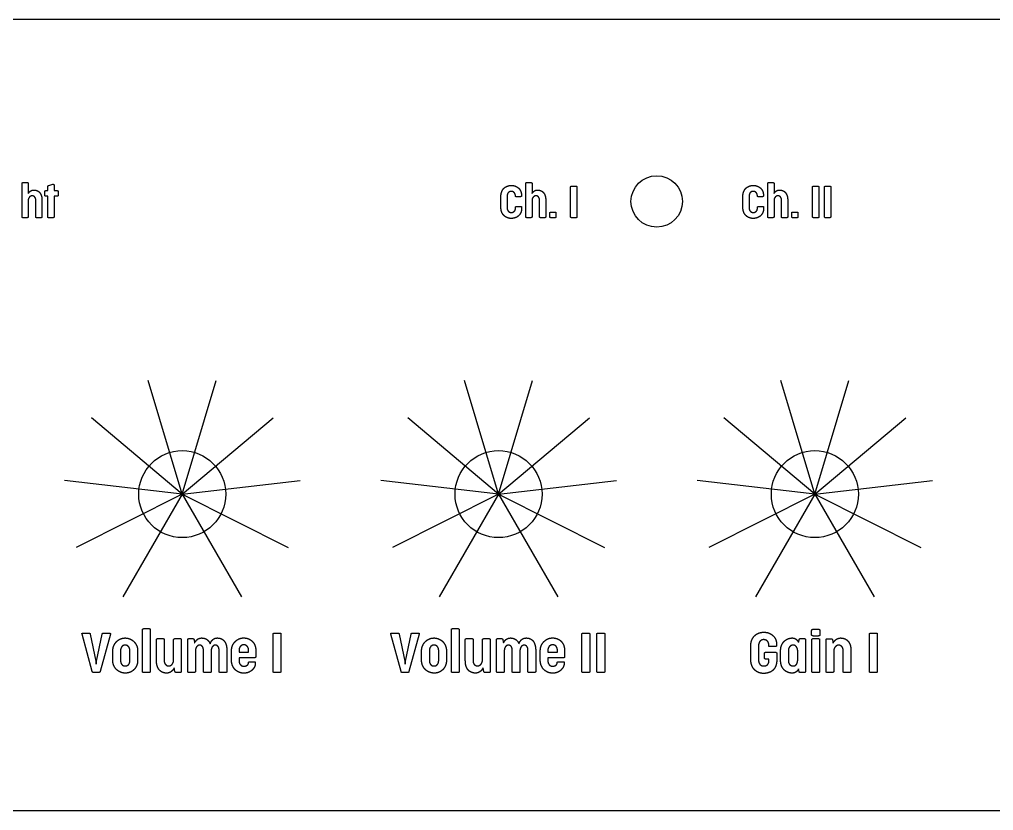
# Model space of a CAD drawing. Header units: millimetres. Extents: x 0 to 500, y 0 to 100.
# Drawn here: x 249.4 to 372.6, y 0 to 100 of the extents above; entities that cross this region are included whole.
import ezdxf

# ---------------------------------------------------------------- set-up
doc = ezdxf.new("R2010")
doc.units = ezdxf.units.MM
for name, color, linetype in [('Clone003', 7, 'CONTINUOUS'), ('Clone004', 7, 'CONTINUOUS'), ('Clone005', 7, 'CONTINUOUS'), ('ShapeString008', 7, 'CONTINUOUS'), ('ShapeString009', 7, 'CONTINUOUS'), ('ShapeString010', 7, 'CONTINUOUS'), ('ShapeString015', 7, 'CONTINUOUS'), ('ShapeString016', 7, 'CONTINUOUS'), ('ShapeString017', 7, 'CONTINUOUS'), ('Sketch', 7, 'CONTINUOUS')]:
    doc.layers.add(name, color=color, linetype=linetype)

msp = doc.modelspace()

# ---------------------------------------------------------------- linework, layer by layer
at = {"layer": 'Clone003'}
for q in [(265.7, 54.37), (274.3, 54.37), (258.51, 49.64), (281.49, 49.64), (255.1, 41.74), (284.9, 41.74), (256.6, 33.27), (262.5, 27.01), (277.5, 27.01), (283.4, 33.27)]:
    msp.add_line((270, 40), q, dxfattribs=at)
at = {"layer": 'Clone004'}
for q in [(305.7, 54.37), (314.3, 54.37), (298.51, 49.64), (321.49, 49.64), (295.1, 41.74), (324.9, 41.74), (296.6, 33.27), (302.5, 27.01), (317.5, 27.01), (323.4, 33.27)]:
    msp.add_line((310, 40), q, dxfattribs=at)
at = {"layer": 'Clone005'}
for q in [(345.7, 54.37), (354.3, 54.37), (338.51, 49.64), (361.49, 49.64), (335.1, 41.74), (364.9, 41.74), (336.6, 33.27), (342.5, 27.01), (357.5, 27.01), (363.4, 33.27)]:
    msp.add_line((350, 40), q, dxfattribs=at)
at = {"layer": 'ShapeString008'}
for p, q in [((258.62, 17.57), (257.33, 22.3)), ((257.43, 22.44), (258.2, 22.44)), ((258.36, 22.31), (259.08, 18.88)), ((259.17, 18.89), (259.88, 22.31)), ((260.91, 22.3), (259.62, 17.57)), ((260.04, 22.44), (260.81, 22.44)), ((264.98, 17.58), (264.98, 22.85)), ((265.12, 22.99), (265.83, 22.99)), ((265.96, 22.85), (265.96, 17.58)), ((281.5, 17.58), (281.5, 22.3)), ((281.63, 22.44), (282.35, 22.44)), ((282.48, 22.3), (282.48, 17.58)), ((266.74, 18.93), (266.74, 21.59)), ((266.87, 21.73), (267.6, 21.73)), ((267.72, 21.59), (267.72, 18.9)), ((268.9, 18.92), (268.9, 21.58)), ((269.08, 21.73), (269.76, 21.73)), ((269.88, 21.58), (269.88, 17.58)), ((270.7, 17.58), (270.7, 21.59)), ((270.82, 21.73), (271.32, 21.73)), ((271.5, 21.59), (271.57, 21.19)), ((261.22, 18.97), (261.22, 20.19)), ((262.2, 20.23), (262.2, 18.93)), ((263.38, 18.93), (263.38, 20.23)), ((264.36, 20.19), (264.36, 18.97)), ((271.67, 20.23), (271.67, 17.58)), ((272.68, 17.58), (272.68, 20.27)), ((273.66, 20.23), (273.66, 17.58)), ((274.66, 17.58), (274.66, 20.29)), ((275.64, 20.24), (275.64, 17.58)), ((276.23, 18.99), (276.23, 20.2)), ((277.18, 20.3), (277.18, 20)), ((277.18, 20), (278.39, 20)), ((278.39, 20), (278.39, 20.32)), ((279.31, 20.15), (279.31, 19.49)), ((259.08, 18.88), (259.12, 18.51)), ((259.12, 18.51), (259.17, 18.89)), ((277.18, 19.29), (277.18, 18.91)), ((278.64, 19.29), (277.18, 19.29)), ((278.38, 18.69), (278.38, 18.71)), ((278.47, 18.8), (279.17, 18.8)), ((278.65, 19.29), (278.64, 19.29)), ((279.09, 19.29), (278.65, 19.29)), ((279.24, 18.68), (279.24, 18.64)), ((259.46, 17.44), (258.78, 17.44)), ((265.83, 17.44), (265.12, 17.44)), ((269.08, 17.58), (268.99, 18.04)), ((269.76, 17.44), (269.26, 17.44)), ((271.5, 17.44), (270.82, 17.44)), ((273.53, 17.44), (272.81, 17.44)), ((275.52, 17.44), (274.79, 17.44)), ((282.35, 17.44), (281.63, 17.44))]:
    msp.add_line(p, q, dxfattribs=at)
for points in [[(257.33, 22.3), (257.31, 22.37), (257.34, 22.4)], [(257.34, 22.4), (257.37, 22.44), (257.43, 22.44)], [(258.2, 22.44), (258.26, 22.44), (258.3, 22.41)], [(258.3, 22.41), (258.34, 22.38), (258.36, 22.31)], [(259.88, 22.31), (259.9, 22.38), (259.94, 22.41)], [(259.94, 22.41), (259.98, 22.44), (260.04, 22.44)], [(260.81, 22.44), (260.87, 22.44), (260.9, 22.4)], [(260.9, 22.4), (260.93, 22.37), (260.91, 22.3)], [(264.98, 22.85), (264.98, 22.99), (265.12, 22.99)], [(265.83, 22.99), (265.96, 22.99), (265.96, 22.85)], [(281.5, 22.3), (281.5, 22.44), (281.63, 22.44)], [(282.35, 22.44), (282.48, 22.44), (282.48, 22.3)], [(261.34, 20.81), (261.46, 21.11), (261.67, 21.33)], [(261.67, 21.33), (261.88, 21.55), (262.16, 21.68)], [(262.16, 21.68), (262.45, 21.81), (262.78, 21.81)], [(262.78, 21.81), (263.12, 21.81), (263.41, 21.68)], [(263.41, 21.68), (263.69, 21.56), (263.9, 21.34)], [(263.9, 21.34), (264.11, 21.12), (264.24, 20.82)], [(266.74, 21.59), (266.74, 21.66), (266.78, 21.69)], [(266.78, 21.69), (266.81, 21.73), (266.87, 21.73)], [(267.6, 21.73), (267.65, 21.73), (267.69, 21.69)], [(267.69, 21.69), (267.72, 21.66), (267.72, 21.59)], [(268.9, 21.58), (268.9, 21.65), (268.97, 21.69)], [(268.97, 21.69), (269.03, 21.73), (269.08, 21.73)], [(269.76, 21.73), (269.82, 21.73), (269.85, 21.69)], [(269.85, 21.69), (269.88, 21.65), (269.88, 21.58)], [(270.7, 21.59), (270.7, 21.66), (270.73, 21.69)], [(270.73, 21.69), (270.77, 21.73), (270.82, 21.73)], [(271.32, 21.73), (271.47, 21.73), (271.5, 21.59)], [(271.57, 21.19), (271.64, 21.33), (271.72, 21.44)], [(271.72, 21.44), (271.81, 21.55), (271.92, 21.63)], [(271.92, 21.63), (272.02, 21.72), (272.16, 21.76)], [(272.16, 21.76), (272.29, 21.81), (272.46, 21.81)], [(272.46, 21.81), (272.84, 21.81), (273.11, 21.63)], [(273.11, 21.63), (273.38, 21.44), (273.52, 21.08)], [(273.52, 21.08), (273.58, 21.24), (273.67, 21.37)], [(273.67, 21.37), (273.75, 21.5), (273.86, 21.6)], [(273.86, 21.6), (273.97, 21.7), (274.12, 21.76)], [(274.12, 21.76), (274.26, 21.81), (274.44, 21.81)], [(274.44, 21.81), (274.72, 21.81), (274.94, 21.71)], [(274.94, 21.71), (275.17, 21.61), (275.32, 21.41)], [(275.32, 21.41), (275.48, 21.22), (275.56, 20.92)], [(276.35, 20.84), (276.47, 21.13), (276.69, 21.35)], [(276.69, 21.35), (276.9, 21.57), (277.18, 21.7)], [(277.18, 21.7), (277.46, 21.82), (277.78, 21.82)], [(277.79, 20.94), (277.65, 20.94), (277.54, 20.89)], [(277.78, 21.82), (278.07, 21.82), (278.34, 21.72)], [(278.04, 20.89), (277.93, 20.94), (277.79, 20.94)], [(278.34, 21.72), (278.62, 21.62), (278.83, 21.42)], [(278.83, 21.42), (279.05, 21.21), (279.18, 20.9)], [(261.22, 20.19), (261.22, 20.52), (261.34, 20.81)], [(262.24, 20.49), (262.2, 20.37), (262.2, 20.23)], [(262.36, 20.71), (262.28, 20.61), (262.24, 20.49)], [(262.54, 20.86), (262.43, 20.8), (262.36, 20.71)], [(262.79, 20.91), (262.65, 20.91), (262.54, 20.86)], [(263.03, 20.86), (262.92, 20.91), (262.79, 20.91)], [(263.22, 20.71), (263.14, 20.8), (263.03, 20.86)], [(263.34, 20.49), (263.3, 20.61), (263.22, 20.71)], [(263.38, 20.23), (263.38, 20.37), (263.34, 20.49)], [(264.24, 20.82), (264.36, 20.53), (264.36, 20.19)], [(271.71, 20.46), (271.67, 20.34), (271.67, 20.23)], [(271.81, 20.68), (271.74, 20.58), (271.71, 20.46)], [(271.97, 20.84), (271.87, 20.77), (271.81, 20.68)], [(272.19, 20.9), (272.06, 20.9), (271.97, 20.84)], [(272.42, 20.85), (272.33, 20.9), (272.19, 20.9)], [(272.57, 20.71), (272.51, 20.79), (272.42, 20.85)], [(272.65, 20.51), (272.63, 20.62), (272.57, 20.71)], [(272.68, 20.27), (272.68, 20.39), (272.65, 20.51)], [(273.69, 20.46), (273.66, 20.34), (273.66, 20.23)], [(273.79, 20.68), (273.73, 20.58), (273.69, 20.46)], [(273.95, 20.84), (273.86, 20.77), (273.79, 20.68)], [(274.17, 20.9), (274.05, 20.9), (273.95, 20.84)], [(274.4, 20.85), (274.3, 20.9), (274.17, 20.9)], [(274.55, 20.71), (274.49, 20.8), (274.4, 20.85)], [(274.63, 20.52), (274.6, 20.63), (274.55, 20.71)], [(274.66, 20.29), (274.66, 20.41), (274.63, 20.52)], [(275.56, 20.92), (275.64, 20.63), (275.64, 20.24)], [(276.23, 20.2), (276.23, 20.54), (276.35, 20.84)], [(277.23, 20.54), (277.18, 20.42), (277.18, 20.3)], [(277.35, 20.74), (277.27, 20.65), (277.23, 20.54)], [(277.54, 20.89), (277.43, 20.83), (277.35, 20.74)], [(278.23, 20.75), (278.16, 20.83), (278.04, 20.89)], [(278.35, 20.55), (278.31, 20.66), (278.23, 20.75)], [(278.39, 20.32), (278.39, 20.44), (278.35, 20.55)], [(279.18, 20.9), (279.31, 20.58), (279.31, 20.15)], [(261.34, 18.34), (261.22, 18.64), (261.22, 18.97)], [(262.2, 18.93), (262.2, 18.8), (262.24, 18.67)], [(262.24, 18.67), (262.28, 18.55), (262.36, 18.46)], [(263.22, 18.46), (263.3, 18.55), (263.34, 18.68)], [(263.34, 18.68), (263.38, 18.8), (263.38, 18.93)], [(264.36, 18.97), (264.36, 18.64), (264.24, 18.34)], [(266.84, 18.25), (266.74, 18.54), (266.74, 18.93)], [(267.72, 18.9), (267.72, 18.78), (267.76, 18.66)], [(267.76, 18.66), (267.8, 18.55), (267.88, 18.47)], [(268.53, 18.34), (268.64, 18.4), (268.72, 18.49)], [(268.72, 18.49), (268.8, 18.58), (268.85, 18.69)], [(268.85, 18.69), (268.9, 18.8), (268.9, 18.92)], [(276.35, 18.34), (276.23, 18.64), (276.23, 18.99)], [(277.18, 18.91), (277.18, 18.77), (277.23, 18.64)], [(277.23, 18.64), (277.27, 18.52), (277.36, 18.43)], [(278.22, 18.38), (278.3, 18.44), (278.34, 18.52)], [(278.34, 18.52), (278.38, 18.6), (278.38, 18.69)], [(278.38, 18.71), (278.38, 18.76), (278.41, 18.78)], [(278.41, 18.78), (278.44, 18.8), (278.47, 18.8)], [(279.25, 19.34), (279.2, 19.29), (279.09, 19.29)], [(279.24, 18.64), (279.24, 18.38), (279.13, 18.14)], [(279.17, 18.8), (279.21, 18.8), (279.23, 18.77)], [(279.23, 18.77), (279.24, 18.74), (279.24, 18.68)], [(279.31, 19.49), (279.31, 19.38), (279.25, 19.34)], [(258.78, 17.44), (258.66, 17.44), (258.62, 17.57)], [(259.62, 17.57), (259.58, 17.44), (259.46, 17.44)], [(261.68, 17.83), (261.46, 18.05), (261.34, 18.34)], [(262.19, 17.49), (261.89, 17.62), (261.68, 17.83)], [(262.81, 17.37), (262.48, 17.37), (262.19, 17.49)], [(262.36, 18.46), (262.43, 18.37), (262.54, 18.32)], [(262.54, 18.32), (262.65, 18.27), (262.79, 18.27)], [(262.79, 18.27), (262.92, 18.27), (263.03, 18.32)], [(263.43, 17.49), (263.14, 17.37), (262.81, 17.37)], [(263.03, 18.32), (263.14, 18.37), (263.22, 18.46)], [(263.92, 17.83), (263.71, 17.62), (263.43, 17.49)], [(264.24, 18.34), (264.13, 18.05), (263.92, 17.83)], [(265.12, 17.44), (264.98, 17.44), (264.98, 17.58)], [(265.93, 17.48), (265.9, 17.44), (265.83, 17.44)], [(265.96, 17.58), (265.96, 17.51), (265.93, 17.48)], [(267.11, 17.76), (266.93, 17.96), (266.84, 18.25)], [(267.52, 17.47), (267.28, 17.57), (267.11, 17.76)], [(268.03, 17.37), (267.75, 17.37), (267.52, 17.47)], [(267.88, 18.47), (267.95, 18.38), (268.06, 18.33)], [(268.34, 17.42), (268.2, 17.37), (268.03, 17.37)], [(268.06, 18.33), (268.16, 18.28), (268.3, 18.28)], [(268.3, 18.28), (268.42, 18.28), (268.53, 18.34)], [(268.61, 17.56), (268.49, 17.47), (268.34, 17.42)], [(268.82, 17.77), (268.73, 17.65), (268.61, 17.56)], [(268.99, 18.04), (268.92, 17.89), (268.82, 17.77)], [(269.26, 17.44), (269.11, 17.44), (269.08, 17.58)], [(269.85, 17.48), (269.81, 17.44), (269.76, 17.44)], [(269.88, 17.58), (269.88, 17.51), (269.85, 17.48)], [(270.73, 17.48), (270.7, 17.51), (270.7, 17.58)], [(270.82, 17.44), (270.76, 17.44), (270.73, 17.48)], [(271.61, 17.48), (271.55, 17.44), (271.5, 17.44)], [(271.67, 17.58), (271.67, 17.51), (271.61, 17.48)], [(272.71, 17.47), (272.68, 17.51), (272.68, 17.58)], [(272.81, 17.44), (272.75, 17.44), (272.71, 17.47)], [(273.62, 17.47), (273.59, 17.44), (273.53, 17.44)], [(273.66, 17.58), (273.66, 17.51), (273.62, 17.47)], [(274.7, 17.47), (274.66, 17.51), (274.66, 17.58)], [(274.79, 17.44), (274.73, 17.44), (274.7, 17.47)], [(275.61, 17.48), (275.57, 17.44), (275.52, 17.44)], [(275.64, 17.58), (275.64, 17.51), (275.61, 17.48)], [(276.68, 17.82), (276.47, 18.04), (276.35, 18.34)], [(277.18, 17.48), (276.89, 17.6), (276.68, 17.82)], [(277.82, 17.36), (277.47, 17.36), (277.18, 17.48)], [(277.36, 18.43), (277.44, 18.34), (277.56, 18.29)], [(277.56, 18.29), (277.67, 18.24), (277.81, 18.24)], [(277.81, 18.24), (277.93, 18.24), (278.04, 18.28)], [(278.36, 17.46), (278.1, 17.36), (277.82, 17.36)], [(278.04, 18.28), (278.14, 18.31), (278.22, 18.38)], [(278.81, 17.73), (278.62, 17.56), (278.36, 17.46)], [(279.13, 18.14), (279.01, 17.91), (278.81, 17.73)], [(281.63, 17.44), (281.5, 17.44), (281.5, 17.58)], [(282.48, 17.58), (282.48, 17.44), (282.35, 17.44)]]:
    msp.add_open_spline(points, degree=2, dxfattribs=at)
at = {"layer": 'ShapeString009'}
for p, q in [((297.68, 17.57), (296.38, 22.3)), ((296.48, 22.44), (297.26, 22.44)), ((297.42, 22.31), (298.13, 18.88)), ((298.22, 18.89), (298.93, 22.31)), ((299.97, 22.3), (298.67, 17.57)), ((299.09, 22.44), (299.87, 22.44)), ((304.04, 17.58), (304.04, 22.85)), ((304.17, 22.99), (304.89, 22.99)), ((305.01, 22.85), (305.01, 17.58)), ((320.55, 17.58), (320.55, 22.3)), ((320.69, 22.44), (321.4, 22.44)), ((321.53, 22.3), (321.53, 17.58)), ((322.44, 17.58), (322.44, 22.3)), ((322.58, 22.44), (323.3, 22.44)), ((323.43, 22.3), (323.43, 17.58)), ((305.8, 18.93), (305.8, 21.59)), ((305.92, 21.73), (306.65, 21.73)), ((306.78, 21.59), (306.78, 18.9)), ((307.96, 18.92), (307.96, 21.58)), ((308.14, 21.73), (308.81, 21.73)), ((308.94, 21.58), (308.94, 17.58)), ((309.75, 17.58), (309.75, 21.59)), ((309.88, 21.73), (310.38, 21.73)), ((310.56, 21.59), (310.63, 21.19)), ((300.27, 18.97), (300.27, 20.19)), ((301.25, 20.23), (301.25, 18.93)), ((302.43, 18.93), (302.43, 20.23)), ((303.41, 20.19), (303.41, 18.97)), ((310.73, 20.23), (310.73, 17.58)), ((311.73, 17.58), (311.73, 20.27)), ((312.71, 20.23), (312.71, 17.58)), ((313.72, 17.58), (313.72, 20.29)), ((314.7, 20.24), (314.7, 17.58)), ((315.28, 18.99), (315.28, 20.2)), ((316.24, 20.3), (316.24, 20)), ((316.24, 20), (317.44, 20)), ((317.44, 20), (317.44, 20.32)), ((318.36, 20.15), (318.36, 19.49)), ((298.13, 18.88), (298.18, 18.51)), ((298.18, 18.51), (298.22, 18.89)), ((316.24, 19.29), (316.24, 18.91)), ((317.7, 19.29), (316.24, 19.29)), ((317.43, 18.69), (317.43, 18.71)), ((317.53, 18.8), (318.23, 18.8)), ((317.7, 19.29), (317.7, 19.29)), ((318.15, 19.29), (317.7, 19.29)), ((318.3, 18.68), (318.3, 18.64)), ((298.52, 17.44), (297.84, 17.44)), ((304.89, 17.44), (304.17, 17.44)), ((308.13, 17.58), (308.05, 18.04)), ((308.81, 17.44), (308.31, 17.44)), ((310.55, 17.44), (309.88, 17.44)), ((312.59, 17.44), (311.86, 17.44)), ((314.57, 17.44), (313.84, 17.44)), ((321.4, 17.44), (320.69, 17.44)), ((323.3, 17.44), (322.58, 17.44))]:
    msp.add_line(p, q, dxfattribs=at)
for points in [[(296.38, 22.3), (296.36, 22.37), (296.39, 22.4)], [(296.39, 22.4), (296.42, 22.44), (296.48, 22.44)], [(297.26, 22.44), (297.32, 22.44), (297.36, 22.41)], [(297.36, 22.41), (297.4, 22.38), (297.42, 22.31)], [(298.93, 22.31), (298.95, 22.38), (298.99, 22.41)], [(298.99, 22.41), (299.04, 22.44), (299.09, 22.44)], [(299.87, 22.44), (299.93, 22.44), (299.96, 22.4)], [(299.96, 22.4), (299.99, 22.37), (299.97, 22.3)], [(304.04, 22.85), (304.04, 22.99), (304.17, 22.99)], [(304.89, 22.99), (305.01, 22.99), (305.01, 22.85)], [(320.55, 22.3), (320.55, 22.44), (320.69, 22.44)], [(321.4, 22.44), (321.53, 22.44), (321.53, 22.3)], [(322.44, 22.3), (322.44, 22.44), (322.58, 22.44)], [(323.3, 22.44), (323.43, 22.44), (323.43, 22.3)], [(300.39, 20.81), (300.51, 21.11), (300.72, 21.33)], [(300.72, 21.33), (300.93, 21.55), (301.22, 21.68)], [(301.22, 21.68), (301.51, 21.81), (301.84, 21.81)], [(301.84, 21.81), (302.18, 21.81), (302.46, 21.68)], [(302.46, 21.68), (302.75, 21.56), (302.96, 21.34)], [(302.96, 21.34), (303.17, 21.12), (303.29, 20.82)], [(305.8, 21.59), (305.8, 21.66), (305.83, 21.69)], [(305.83, 21.69), (305.87, 21.73), (305.92, 21.73)], [(306.65, 21.73), (306.71, 21.73), (306.74, 21.69)], [(306.74, 21.69), (306.78, 21.66), (306.78, 21.59)], [(307.96, 21.58), (307.96, 21.65), (308.02, 21.69)], [(308.02, 21.69), (308.08, 21.73), (308.14, 21.73)], [(308.81, 21.73), (308.87, 21.73), (308.9, 21.69)], [(308.9, 21.69), (308.94, 21.65), (308.94, 21.58)], [(309.75, 21.59), (309.75, 21.66), (309.79, 21.69)], [(309.79, 21.69), (309.82, 21.73), (309.88, 21.73)], [(310.38, 21.73), (310.53, 21.73), (310.56, 21.59)], [(310.63, 21.19), (310.69, 21.33), (310.78, 21.44)], [(310.78, 21.44), (310.86, 21.55), (310.97, 21.63)], [(310.97, 21.63), (311.08, 21.72), (311.21, 21.76)], [(311.21, 21.76), (311.35, 21.81), (311.51, 21.81)], [(311.51, 21.81), (311.89, 21.81), (312.16, 21.63)], [(312.16, 21.63), (312.43, 21.44), (312.58, 21.08)], [(312.58, 21.08), (312.64, 21.24), (312.72, 21.37)], [(312.72, 21.37), (312.81, 21.5), (312.92, 21.6)], [(312.92, 21.6), (313.03, 21.7), (313.17, 21.76)], [(313.17, 21.76), (313.32, 21.81), (313.5, 21.81)], [(313.5, 21.81), (313.78, 21.81), (314, 21.71)], [(314, 21.71), (314.22, 21.61), (314.38, 21.41)], [(314.38, 21.41), (314.53, 21.22), (314.61, 20.92)], [(315.41, 20.84), (315.53, 21.13), (315.74, 21.35)], [(315.74, 21.35), (315.95, 21.57), (316.23, 21.7)], [(316.23, 21.7), (316.52, 21.82), (316.84, 21.82)], [(316.84, 20.94), (316.71, 20.94), (316.6, 20.89)], [(316.84, 21.82), (317.12, 21.82), (317.4, 21.72)], [(317.1, 20.89), (316.99, 20.94), (316.84, 20.94)], [(317.4, 21.72), (317.67, 21.62), (317.89, 21.42)], [(317.89, 21.42), (318.1, 21.21), (318.23, 20.9)], [(300.27, 20.19), (300.27, 20.52), (300.39, 20.81)], [(301.29, 20.49), (301.25, 20.37), (301.25, 20.23)], [(301.41, 20.71), (301.33, 20.61), (301.29, 20.49)], [(301.6, 20.86), (301.49, 20.8), (301.41, 20.71)], [(301.84, 20.91), (301.71, 20.91), (301.6, 20.86)], [(302.09, 20.86), (301.98, 20.91), (301.84, 20.91)], [(302.27, 20.71), (302.2, 20.8), (302.09, 20.86)], [(302.39, 20.49), (302.35, 20.61), (302.27, 20.71)], [(302.43, 20.23), (302.43, 20.37), (302.39, 20.49)], [(303.29, 20.82), (303.41, 20.53), (303.41, 20.19)], [(310.76, 20.46), (310.73, 20.34), (310.73, 20.23)], [(310.86, 20.68), (310.8, 20.58), (310.76, 20.46)], [(311.02, 20.84), (310.93, 20.77), (310.86, 20.68)], [(311.24, 20.9), (311.12, 20.9), (311.02, 20.84)], [(311.47, 20.85), (311.38, 20.9), (311.24, 20.9)], [(311.62, 20.71), (311.57, 20.79), (311.47, 20.85)], [(311.71, 20.51), (311.68, 20.62), (311.62, 20.71)], [(311.73, 20.27), (311.73, 20.39), (311.71, 20.51)], [(312.75, 20.46), (312.71, 20.34), (312.71, 20.23)], [(312.85, 20.68), (312.78, 20.58), (312.75, 20.46)], [(313.01, 20.84), (312.91, 20.77), (312.85, 20.68)], [(313.23, 20.9), (313.1, 20.9), (313.01, 20.84)], [(313.45, 20.85), (313.36, 20.9), (313.23, 20.9)], [(313.6, 20.71), (313.54, 20.8), (313.45, 20.85)], [(313.69, 20.52), (313.66, 20.63), (313.6, 20.71)], [(313.72, 20.29), (313.72, 20.41), (313.69, 20.52)], [(314.61, 20.92), (314.7, 20.63), (314.7, 20.24)], [(315.28, 20.2), (315.28, 20.54), (315.41, 20.84)], [(316.28, 20.54), (316.24, 20.42), (316.24, 20.3)], [(316.4, 20.74), (316.32, 20.65), (316.28, 20.54)], [(316.6, 20.89), (316.49, 20.83), (316.4, 20.74)], [(317.29, 20.75), (317.21, 20.83), (317.1, 20.89)], [(317.4, 20.55), (317.36, 20.66), (317.29, 20.75)], [(317.44, 20.32), (317.44, 20.44), (317.4, 20.55)], [(318.23, 20.9), (318.36, 20.58), (318.36, 20.15)], [(300.39, 18.34), (300.27, 18.64), (300.27, 18.97)], [(301.25, 18.93), (301.25, 18.8), (301.29, 18.67)], [(301.29, 18.67), (301.33, 18.55), (301.41, 18.46)], [(302.27, 18.46), (302.35, 18.55), (302.39, 18.68)], [(302.39, 18.68), (302.43, 18.8), (302.43, 18.93)], [(303.41, 18.97), (303.41, 18.64), (303.3, 18.34)], [(305.89, 18.25), (305.8, 18.54), (305.8, 18.93)], [(306.78, 18.9), (306.78, 18.78), (306.82, 18.66)], [(306.82, 18.66), (306.86, 18.55), (306.93, 18.47)], [(307.58, 18.34), (307.69, 18.4), (307.77, 18.49)], [(307.77, 18.49), (307.85, 18.58), (307.9, 18.69)], [(307.9, 18.69), (307.95, 18.8), (307.96, 18.92)], [(315.4, 18.34), (315.28, 18.64), (315.28, 18.99)], [(316.24, 18.91), (316.24, 18.77), (316.28, 18.64)], [(316.28, 18.64), (316.33, 18.52), (316.41, 18.43)], [(317.27, 18.38), (317.35, 18.44), (317.39, 18.52)], [(317.39, 18.52), (317.43, 18.6), (317.43, 18.69)], [(317.43, 18.71), (317.43, 18.76), (317.46, 18.78)], [(317.46, 18.78), (317.49, 18.8), (317.53, 18.8)], [(318.31, 19.34), (318.25, 19.29), (318.15, 19.29)], [(318.3, 18.64), (318.3, 18.38), (318.18, 18.14)], [(318.23, 18.8), (318.27, 18.8), (318.28, 18.77)], [(318.28, 18.77), (318.3, 18.74), (318.3, 18.68)], [(318.36, 19.49), (318.36, 19.38), (318.31, 19.34)], [(297.84, 17.44), (297.71, 17.44), (297.68, 17.57)], [(298.67, 17.57), (298.64, 17.44), (298.52, 17.44)], [(300.73, 17.83), (300.52, 18.05), (300.39, 18.34)], [(301.24, 17.49), (300.95, 17.62), (300.73, 17.83)], [(301.87, 17.37), (301.53, 17.37), (301.24, 17.49)], [(301.41, 18.46), (301.49, 18.37), (301.6, 18.32)], [(301.6, 18.32), (301.71, 18.27), (301.84, 18.27)], [(301.84, 18.27), (301.98, 18.27), (302.09, 18.32)], [(302.48, 17.49), (302.2, 17.37), (301.87, 17.37)], [(302.09, 18.32), (302.2, 18.37), (302.27, 18.46)], [(302.97, 17.83), (302.77, 17.62), (302.48, 17.49)], [(303.3, 18.34), (303.18, 18.05), (302.97, 17.83)], [(304.17, 17.44), (304.04, 17.44), (304.04, 17.58)], [(304.99, 17.48), (304.96, 17.44), (304.89, 17.44)], [(305.01, 17.58), (305.01, 17.51), (304.99, 17.48)], [(306.16, 17.76), (305.99, 17.96), (305.89, 18.25)], [(306.57, 17.47), (306.33, 17.57), (306.16, 17.76)], [(307.09, 17.37), (306.81, 17.37), (306.57, 17.47)], [(306.93, 18.47), (307, 18.38), (307.11, 18.33)], [(307.4, 17.42), (307.26, 17.37), (307.09, 17.37)], [(307.11, 18.33), (307.22, 18.28), (307.35, 18.28)], [(307.35, 18.28), (307.48, 18.28), (307.58, 18.34)], [(307.66, 17.56), (307.54, 17.47), (307.4, 17.42)], [(307.88, 17.77), (307.78, 17.65), (307.66, 17.56)], [(308.05, 18.04), (307.97, 17.89), (307.88, 17.77)], [(308.31, 17.44), (308.17, 17.44), (308.13, 17.58)], [(308.9, 17.48), (308.87, 17.44), (308.81, 17.44)], [(308.94, 17.58), (308.94, 17.51), (308.9, 17.48)], [(309.79, 17.48), (309.75, 17.51), (309.75, 17.58)], [(309.88, 17.44), (309.82, 17.44), (309.79, 17.48)], [(310.67, 17.48), (310.61, 17.44), (310.55, 17.44)], [(310.73, 17.58), (310.73, 17.51), (310.67, 17.48)], [(311.77, 17.47), (311.73, 17.51), (311.73, 17.58)], [(311.86, 17.44), (311.8, 17.44), (311.77, 17.47)], [(312.68, 17.47), (312.64, 17.44), (312.59, 17.44)], [(312.71, 17.58), (312.71, 17.51), (312.68, 17.47)], [(313.75, 17.47), (313.72, 17.51), (313.72, 17.58)], [(313.84, 17.44), (313.79, 17.44), (313.75, 17.47)], [(314.66, 17.48), (314.63, 17.44), (314.57, 17.44)], [(314.7, 17.58), (314.7, 17.51), (314.66, 17.48)], [(315.73, 17.82), (315.52, 18.04), (315.4, 18.34)], [(316.23, 17.48), (315.94, 17.6), (315.73, 17.82)], [(316.87, 17.36), (316.53, 17.36), (316.23, 17.48)], [(316.41, 18.43), (316.5, 18.34), (316.61, 18.29)], [(316.61, 18.29), (316.73, 18.24), (316.86, 18.24)], [(316.86, 18.24), (316.99, 18.24), (317.09, 18.28)], [(317.41, 17.46), (317.16, 17.36), (316.87, 17.36)], [(317.09, 18.28), (317.2, 18.31), (317.27, 18.38)], [(317.87, 17.73), (317.67, 17.56), (317.41, 17.46)], [(318.18, 18.14), (318.06, 17.91), (317.87, 17.73)], [(320.69, 17.44), (320.55, 17.44), (320.55, 17.58)], [(321.53, 17.58), (321.53, 17.44), (321.4, 17.44)], [(322.58, 17.44), (322.44, 17.44), (322.44, 17.58)], [(323.43, 17.58), (323.43, 17.44), (323.3, 17.44)]]:
    msp.add_open_spline(points, degree=2, dxfattribs=at)
at = {"layer": 'ShapeString010'}
for p, q in [((349.59, 22.26), (349.59, 22.71)), ((349.81, 22.93), (350.44, 22.93)), ((350.64, 22.71), (350.64, 22.26)), ((356.92, 17.58), (356.92, 22.3)), ((357.05, 22.44), (357.77, 22.44)), ((357.9, 22.3), (357.9, 17.58)), ((345.15, 21.14), (345.15, 20.85)), ((347.94, 21.27), (348, 21.59)), ((348.17, 21.74), (348.68, 21.74)), ((348.81, 21.6), (348.81, 17.58)), ((349.63, 17.58), (349.63, 21.6)), ((349.76, 21.73), (350.48, 21.73)), ((350.44, 22.06), (349.81, 22.06)), ((350.61, 21.6), (350.61, 17.58)), ((351.42, 17.58), (351.42, 21.58)), ((351.55, 21.72), (352.04, 21.72)), ((352.23, 21.59), (352.3, 21.16)), ((341.9, 19.07), (341.9, 20.82)), ((342.88, 20.85), (342.88, 19.03)), ((343.64, 19.28), (343.64, 19.87)), ((343.75, 20), (345.05, 20)), ((344.18, 20.81), (344.18, 20.91)), ((345.05, 20.72), (344.29, 20.72)), ((345.18, 19.86), (345.18, 18.96)), ((345.67, 18.97), (345.67, 20.19)), ((346.65, 20.23), (346.65, 18.93)), ((347.83, 18.98), (347.83, 20.19)), ((352.4, 20.25), (352.4, 17.58)), ((353.59, 17.58), (353.59, 20.29)), ((354.56, 20.24), (354.56, 17.58)), ((344.2, 19.15), (343.75, 19.15)), ((344.2, 18.94), (344.2, 19.15)), ((348, 17.58), (347.95, 17.92)), ((348.68, 17.44), (348.16, 17.44)), ((350.48, 17.44), (349.76, 17.44)), ((352.22, 17.44), (351.55, 17.44)), ((354.44, 17.44), (353.71, 17.44)), ((357.77, 17.44), (357.05, 17.44))]:
    msp.add_line(p, q, dxfattribs=at)
for points in [[(342.33, 22.04), (342.54, 22.27), (342.85, 22.4)], [(342.85, 22.4), (343.15, 22.54), (343.55, 22.54)], [(343.55, 22.54), (343.96, 22.54), (344.26, 22.4)], [(344.26, 22.4), (344.56, 22.26), (344.76, 22.05)], [(349.59, 22.71), (349.59, 22.8), (349.64, 22.87)], [(349.65, 22.1), (349.59, 22.15), (349.59, 22.26)], [(349.64, 22.87), (349.69, 22.93), (349.81, 22.93)], [(350.44, 22.93), (350.55, 22.93), (350.6, 22.87)], [(350.64, 22.26), (350.64, 22.14), (350.59, 22.1)], [(350.6, 22.87), (350.64, 22.81), (350.64, 22.71)], [(356.92, 22.3), (356.92, 22.44), (357.05, 22.44)], [(357.77, 22.44), (357.9, 22.44), (357.9, 22.3)], [(341.9, 20.82), (341.9, 21.18), (342.01, 21.5)], [(342.01, 21.5), (342.12, 21.81), (342.33, 22.04)], [(342.93, 21.14), (342.88, 21.01), (342.88, 20.85)], [(343.05, 21.38), (342.97, 21.28), (342.93, 21.14)], [(343.26, 21.54), (343.14, 21.48), (343.05, 21.38)], [(343.53, 21.6), (343.38, 21.6), (343.26, 21.54)], [(343.79, 21.55), (343.67, 21.6), (343.53, 21.6)], [(344, 21.42), (343.91, 21.51), (343.79, 21.55)], [(344.13, 21.2), (344.09, 21.33), (344, 21.42)], [(344.18, 20.91), (344.18, 21.07), (344.13, 21.2)], [(344.76, 22.05), (344.96, 21.84), (345.05, 21.6)], [(345.05, 21.6), (345.15, 21.35), (345.15, 21.14)], [(345.77, 20.81), (345.88, 21.11), (346.07, 21.33)], [(346.07, 21.33), (346.26, 21.55), (346.54, 21.68)], [(346.54, 21.68), (346.81, 21.81), (347.14, 21.81)], [(347.14, 21.81), (347.29, 21.81), (347.41, 21.77)], [(347.41, 21.77), (347.53, 21.73), (347.63, 21.65)], [(347.63, 21.65), (347.73, 21.58), (347.81, 21.48)], [(347.81, 21.48), (347.88, 21.38), (347.94, 21.27)], [(348, 21.59), (348.04, 21.74), (348.17, 21.74)], [(348.68, 21.74), (348.74, 21.74), (348.77, 21.7)], [(348.77, 21.7), (348.81, 21.67), (348.81, 21.6)], [(349.63, 21.6), (349.63, 21.66), (349.67, 21.69)], [(349.81, 22.06), (349.71, 22.06), (349.65, 22.1)], [(349.67, 21.69), (349.71, 21.73), (349.76, 21.73)], [(350.59, 22.1), (350.53, 22.06), (350.44, 22.06)], [(350.48, 21.73), (350.54, 21.73), (350.57, 21.69)], [(350.57, 21.69), (350.61, 21.66), (350.61, 21.6)], [(351.42, 21.58), (351.42, 21.65), (351.46, 21.69)], [(351.46, 21.69), (351.49, 21.72), (351.55, 21.72)], [(352.04, 21.72), (352.2, 21.72), (352.23, 21.59)], [(352.3, 21.16), (352.38, 21.3), (352.48, 21.42)], [(352.48, 21.42), (352.58, 21.54), (352.7, 21.63)], [(352.7, 21.63), (352.82, 21.71), (352.96, 21.76)], [(352.96, 21.76), (353.1, 21.81), (353.27, 21.81)], [(353.27, 21.81), (353.55, 21.81), (353.79, 21.71)], [(353.79, 21.71), (354.03, 21.61), (354.2, 21.41)], [(354.2, 21.41), (354.37, 21.22), (354.47, 20.92)], [(343.64, 19.87), (343.64, 20), (343.75, 20)], [(344.21, 20.74), (344.18, 20.76), (344.18, 20.81)], [(344.29, 20.72), (344.24, 20.72), (344.21, 20.74)], [(345.13, 20.76), (345.1, 20.72), (345.05, 20.72)], [(345.05, 20), (345.18, 20), (345.18, 19.86)], [(345.15, 20.85), (345.15, 20.79), (345.13, 20.76)], [(345.67, 20.19), (345.67, 20.52), (345.77, 20.81)], [(346.69, 20.49), (346.65, 20.37), (346.65, 20.23)], [(346.82, 20.71), (346.74, 20.61), (346.69, 20.49)], [(347.01, 20.86), (346.9, 20.8), (346.82, 20.71)], [(347.25, 20.91), (347.12, 20.91), (347.01, 20.86)], [(347.48, 20.86), (347.38, 20.91), (347.25, 20.91)], [(347.66, 20.7), (347.59, 20.8), (347.48, 20.86)], [(347.78, 20.47), (347.74, 20.6), (347.66, 20.7)], [(347.83, 20.19), (347.83, 20.34), (347.78, 20.47)], [(352.45, 20.48), (352.4, 20.36), (352.4, 20.25)], [(352.58, 20.69), (352.5, 20.59), (352.45, 20.48)], [(352.77, 20.84), (352.66, 20.78), (352.58, 20.69)], [(353, 20.9), (352.88, 20.9), (352.77, 20.84)], [(353.24, 20.85), (353.13, 20.9), (353, 20.9)], [(353.42, 20.71), (353.35, 20.8), (353.24, 20.85)], [(353.54, 20.52), (353.5, 20.63), (353.42, 20.71)], [(353.59, 20.29), (353.58, 20.41), (353.54, 20.52)], [(354.47, 20.92), (354.56, 20.63), (354.56, 20.24)], [(342.02, 18.37), (341.9, 18.69), (341.9, 19.07)], [(342.88, 19.03), (342.88, 18.87), (342.92, 18.73)], [(342.92, 18.73), (342.97, 18.59), (343.05, 18.49)], [(343.05, 18.49), (343.13, 18.39), (343.26, 18.33)], [(343.75, 19.15), (343.64, 19.15), (343.64, 19.28)], [(344.01, 18.44), (344.1, 18.53), (344.15, 18.65)], [(344.15, 18.65), (344.2, 18.78), (344.2, 18.94)], [(345.18, 18.96), (345.18, 18.57), (345.05, 18.26)], [(345.77, 18.34), (345.67, 18.64), (345.67, 18.97)], [(346.65, 18.93), (346.65, 18.8), (346.69, 18.67)], [(346.69, 18.67), (346.73, 18.55), (346.81, 18.46)], [(347.67, 18.47), (347.74, 18.56), (347.78, 18.69)], [(347.78, 18.69), (347.83, 18.82), (347.83, 18.98)], [(342.34, 17.82), (342.13, 18.05), (342.02, 18.37)], [(342.86, 17.46), (342.56, 17.59), (342.34, 17.82)], [(343.53, 17.33), (343.15, 17.33), (342.86, 17.46)], [(343.26, 18.33), (343.38, 18.27), (343.54, 18.27)], [(344.19, 17.44), (343.88, 17.33), (343.53, 17.33)], [(343.54, 18.27), (343.67, 18.27), (343.79, 18.31)], [(343.79, 18.31), (343.91, 18.35), (344.01, 18.44)], [(344.71, 17.75), (344.49, 17.54), (344.19, 17.44)], [(345.05, 18.26), (344.93, 17.96), (344.71, 17.75)], [(346.07, 17.83), (345.88, 18.05), (345.77, 18.34)], [(346.54, 17.49), (346.26, 17.62), (346.07, 17.83)], [(347.14, 17.37), (346.81, 17.37), (346.54, 17.49)], [(346.81, 18.46), (346.89, 18.37), (347.01, 18.32)], [(347.01, 18.32), (347.12, 18.27), (347.25, 18.27)], [(347.42, 17.41), (347.29, 17.37), (347.14, 17.37)], [(347.25, 18.27), (347.38, 18.27), (347.49, 18.32)], [(347.64, 17.53), (347.54, 17.45), (347.42, 17.41)], [(347.49, 18.32), (347.59, 18.38), (347.67, 18.47)], [(347.81, 17.7), (347.74, 17.6), (347.64, 17.53)], [(347.95, 17.92), (347.89, 17.8), (347.81, 17.7)], [(348.06, 17.48), (348.01, 17.51), (348, 17.58)], [(348.16, 17.44), (348.1, 17.44), (348.06, 17.48)], [(348.77, 17.48), (348.74, 17.44), (348.68, 17.44)], [(348.81, 17.58), (348.81, 17.51), (348.77, 17.48)], [(349.76, 17.44), (349.63, 17.44), (349.63, 17.58)], [(350.61, 17.58), (350.61, 17.44), (350.48, 17.44)], [(351.45, 17.48), (351.42, 17.51), (351.42, 17.58)], [(351.55, 17.44), (351.49, 17.44), (351.45, 17.48)], [(352.34, 17.48), (352.28, 17.44), (352.22, 17.44)], [(352.4, 17.58), (352.4, 17.51), (352.34, 17.48)], [(353.62, 17.47), (353.59, 17.51), (353.59, 17.58)], [(353.71, 17.44), (353.65, 17.44), (353.62, 17.47)], [(354.53, 17.48), (354.49, 17.44), (354.44, 17.44)], [(354.56, 17.58), (354.56, 17.51), (354.53, 17.48)], [(357.05, 17.44), (356.92, 17.44), (356.92, 17.58)], [(357.9, 17.58), (357.9, 17.44), (357.77, 17.44)]]:
    msp.add_open_spline(points, degree=2, dxfattribs=at)
at = {"layer": 'ShapeString015'}
for p, q in [((249.75, 75.05), (249.75, 79.26)), ((249.85, 79.38), (250.43, 79.38)), ((250.53, 79.27), (250.53, 78.02)), ((253.01, 78.37), (253.01, 78.88)), ((253.11, 79.01), (253.63, 79.18)), ((253.79, 79.04), (253.79, 78.37)), ((252.63, 77.75), (252.63, 78.27)), ((252.74, 78.37), (253.01, 78.37)), ((253.01, 77.65), (252.74, 77.65)), ((253.01, 75.05), (253.01, 77.65)), ((253.79, 78.37), (254.2, 78.37)), ((253.79, 77.65), (253.79, 75.05)), ((254.2, 77.65), (253.79, 77.65)), ((254.31, 78.27), (254.31, 77.75)), ((250.53, 77.19), (250.53, 75.05)), ((251.48, 75.05), (251.48, 77.2)), ((252.26, 77.18), (252.26, 75.05)), ((250.38, 74.94), (249.85, 74.94)), ((252.16, 74.94), (251.58, 74.94)), ((253.7, 74.94), (253.1, 74.94))]:
    msp.add_line(p, q, dxfattribs=at)
for points in [[(249.75, 79.26), (249.75, 79.32), (249.77, 79.35)], [(249.77, 79.35), (249.8, 79.38), (249.85, 79.38)], [(250.43, 79.38), (250.47, 79.38), (250.5, 79.35)], [(250.5, 79.35), (250.53, 79.33), (250.53, 79.27)], [(253.01, 78.88), (253.01, 78.93), (253.03, 78.96)], [(253.03, 78.96), (253.05, 79), (253.11, 79.01)], [(253.63, 79.18), (253.7, 79.2), (253.74, 79.16)], [(253.74, 79.16), (253.79, 79.13), (253.79, 79.04)], [(250.53, 78.02), (250.65, 78.21), (250.82, 78.32)], [(250.82, 77.66), (250.74, 77.61), (250.67, 77.54)], [(250.82, 78.32), (250.99, 78.44), (251.22, 78.44)], [(251.01, 77.71), (250.91, 77.71), (250.82, 77.66)], [(251.21, 77.67), (251.12, 77.71), (251.01, 77.71)], [(251.35, 77.55), (251.29, 77.62), (251.21, 77.67)], [(251.22, 78.44), (251.45, 78.44), (251.64, 78.36)], [(251.64, 78.36), (251.83, 78.28), (251.97, 78.12)], [(251.97, 78.12), (252.1, 77.96), (252.18, 77.73)], [(252.18, 77.73), (252.26, 77.49), (252.26, 77.18)], [(252.63, 78.27), (252.63, 78.32), (252.67, 78.34)], [(252.67, 77.68), (252.63, 77.7), (252.63, 77.75)], [(252.67, 78.34), (252.7, 78.37), (252.74, 78.37)], [(252.74, 77.65), (252.7, 77.65), (252.67, 77.68)], [(254.2, 78.37), (254.24, 78.37), (254.27, 78.34)], [(254.27, 77.68), (254.24, 77.65), (254.2, 77.65)], [(254.27, 78.34), (254.31, 78.31), (254.31, 78.27)], [(254.31, 77.75), (254.31, 77.7), (254.27, 77.68)], [(250.57, 77.37), (250.53, 77.28), (250.53, 77.19)], [(250.67, 77.54), (250.61, 77.46), (250.57, 77.37)], [(251.44, 77.39), (251.41, 77.48), (251.35, 77.55)], [(251.48, 77.2), (251.48, 77.3), (251.44, 77.39)], [(249.77, 74.97), (249.75, 75), (249.75, 75.05)], [(249.85, 74.94), (249.8, 74.94), (249.77, 74.97)], [(250.48, 74.97), (250.43, 74.94), (250.38, 74.94)], [(250.53, 75.05), (250.53, 75), (250.48, 74.97)], [(251.5, 74.97), (251.48, 75), (251.48, 75.05)], [(251.58, 74.94), (251.53, 74.94), (251.5, 74.97)], [(252.23, 74.97), (252.2, 74.94), (252.16, 74.94)], [(252.26, 75.05), (252.26, 75), (252.23, 74.97)], [(253.1, 74.94), (253.01, 74.94), (253.01, 75.05)], [(253.79, 75.05), (253.79, 74.94), (253.7, 74.94)]]:
    msp.add_open_spline(points, degree=2, dxfattribs=at)
at = {"layer": 'ShapeString016'}
for p, q in [((313.45, 75.05), (313.45, 79.26)), ((313.56, 79.38), (314.14, 79.38)), ((314.24, 79.27), (314.24, 78.02)), ((319.22, 78.94), (319.8, 78.94)), ((310.3, 76.24), (310.3, 77.64)), ((311.08, 77.67), (311.08, 76.21)), ((312.13, 77.68), (312.13, 77.72)), ((312.82, 77.6), (312.22, 77.6)), ((312.89, 77.86), (312.89, 77.71)), ((319.12, 75.05), (319.12, 78.83)), ((319.9, 78.83), (319.9, 75.05)), ((314.24, 77.19), (314.24, 75.05)), ((315.19, 75.05), (315.19, 77.2)), ((315.97, 77.18), (315.97, 75.05)), ((312.14, 76.14), (312.14, 76.26)), ((312.24, 76.35), (312.85, 76.35)), ((312.92, 76.23), (312.92, 76.16)), ((316.49, 75.04), (316.49, 75.55)), ((316.58, 75.66), (317.17, 75.66)), ((317.26, 75.55), (317.26, 75.04)), ((314.09, 74.94), (313.56, 74.94)), ((315.87, 74.94), (315.28, 74.94)), ((317.17, 74.94), (316.58, 74.94)), ((319.8, 74.94), (319.22, 74.94))]:
    msp.add_line(p, q, dxfattribs=at)
for points in [[(310.64, 78.62), (310.81, 78.81), (311.06, 78.91)], [(311.06, 78.91), (311.3, 79.02), (311.62, 79.02)], [(311.62, 79.02), (311.94, 79.02), (312.18, 78.91)], [(312.18, 78.91), (312.42, 78.8), (312.58, 78.63)], [(313.45, 79.26), (313.45, 79.32), (313.48, 79.35)], [(313.48, 79.35), (313.51, 79.38), (313.56, 79.38)], [(314.14, 79.38), (314.18, 79.38), (314.21, 79.35)], [(314.21, 79.35), (314.24, 79.33), (314.24, 79.27)], [(319.12, 78.83), (319.12, 78.94), (319.22, 78.94)], [(319.8, 78.94), (319.9, 78.94), (319.9, 78.83)], [(310.3, 77.64), (310.3, 77.93), (310.39, 78.18)], [(310.39, 78.18), (310.47, 78.44), (310.64, 78.62)], [(311.12, 77.9), (311.08, 77.79), (311.08, 77.67)], [(311.22, 78.09), (311.15, 78.01), (311.12, 77.9)], [(311.38, 78.22), (311.29, 78.17), (311.22, 78.09)], [(311.6, 78.27), (311.48, 78.27), (311.38, 78.22)], [(311.81, 78.23), (311.72, 78.27), (311.6, 78.27)], [(311.98, 78.12), (311.91, 78.19), (311.81, 78.23)], [(312.09, 77.95), (312.05, 78.05), (311.98, 78.12)], [(312.13, 77.72), (312.13, 77.85), (312.09, 77.95)], [(312.15, 77.62), (312.13, 77.63), (312.13, 77.68)], [(312.22, 77.6), (312.18, 77.6), (312.15, 77.62)], [(312.58, 78.63), (312.74, 78.46), (312.82, 78.26)], [(312.82, 78.26), (312.89, 78.05), (312.89, 77.86)], [(312.88, 77.63), (312.86, 77.6), (312.82, 77.6)], [(312.89, 77.71), (312.89, 77.67), (312.88, 77.63)], [(314.24, 78.02), (314.35, 78.21), (314.53, 78.32)], [(314.53, 77.66), (314.45, 77.61), (314.38, 77.54)], [(314.53, 78.32), (314.7, 78.44), (314.93, 78.44)], [(314.72, 77.71), (314.62, 77.71), (314.53, 77.66)], [(314.92, 77.67), (314.83, 77.71), (314.72, 77.71)], [(315.06, 77.55), (315, 77.62), (314.92, 77.67)], [(314.93, 78.44), (315.16, 78.44), (315.35, 78.36)], [(315.35, 78.36), (315.54, 78.28), (315.68, 78.12)], [(315.68, 78.12), (315.81, 77.96), (315.89, 77.73)], [(315.89, 77.73), (315.97, 77.49), (315.97, 77.18)], [(314.28, 77.37), (314.24, 77.28), (314.24, 77.19)], [(314.38, 77.54), (314.32, 77.46), (314.28, 77.37)], [(315.15, 77.39), (315.12, 77.48), (315.06, 77.55)], [(315.19, 77.2), (315.19, 77.3), (315.15, 77.39)], [(310.39, 75.69), (310.3, 75.94), (310.3, 76.24)], [(310.65, 75.25), (310.48, 75.43), (310.39, 75.69)], [(311.06, 74.96), (310.82, 75.06), (310.65, 75.25)], [(311.08, 76.21), (311.08, 76.09), (311.12, 75.97)], [(311.12, 75.97), (311.15, 75.86), (311.22, 75.78)], [(311.22, 75.78), (311.28, 75.7), (311.38, 75.65)], [(311.38, 75.65), (311.48, 75.6), (311.61, 75.6)], [(311.61, 75.6), (311.72, 75.6), (311.81, 75.64)], [(311.81, 75.64), (311.91, 75.67), (311.98, 75.74)], [(311.98, 75.74), (312.06, 75.81), (312.1, 75.91)], [(312.1, 75.91), (312.14, 76.01), (312.14, 76.14)], [(312.54, 75.19), (312.37, 75.03), (312.13, 74.94)], [(312.14, 76.26), (312.14, 76.31), (312.17, 76.33)], [(312.17, 76.33), (312.2, 76.35), (312.24, 76.35)], [(312.82, 75.6), (312.72, 75.36), (312.54, 75.19)], [(312.92, 76.16), (312.92, 75.85), (312.82, 75.6)], [(312.85, 76.35), (312.89, 76.35), (312.91, 76.31)], [(312.91, 76.31), (312.92, 76.28), (312.92, 76.23)], [(316.49, 75.55), (316.49, 75.61), (316.52, 75.63)], [(316.52, 75.63), (316.55, 75.66), (316.58, 75.66)], [(317.17, 75.66), (317.22, 75.66), (317.24, 75.62)], [(317.24, 75.62), (317.26, 75.58), (317.26, 75.55)], [(311.6, 74.85), (311.3, 74.85), (311.06, 74.96)], [(312.13, 74.94), (311.88, 74.85), (311.6, 74.85)], [(313.48, 74.97), (313.45, 75), (313.45, 75.05)], [(313.56, 74.94), (313.51, 74.94), (313.48, 74.97)], [(314.19, 74.97), (314.14, 74.94), (314.09, 74.94)], [(314.24, 75.05), (314.24, 75), (314.19, 74.97)], [(315.21, 74.97), (315.19, 75), (315.19, 75.05)], [(315.28, 74.94), (315.24, 74.94), (315.21, 74.97)], [(315.94, 74.97), (315.91, 74.94), (315.87, 74.94)], [(315.97, 75.05), (315.97, 75), (315.94, 74.97)], [(316.53, 74.96), (316.49, 74.98), (316.49, 75.04)], [(316.58, 74.94), (316.56, 74.94), (316.53, 74.96)], [(317.22, 74.96), (317.19, 74.94), (317.17, 74.94)], [(317.26, 75.04), (317.26, 74.98), (317.22, 74.96)], [(319.22, 74.94), (319.12, 74.94), (319.12, 75.05)], [(319.9, 75.05), (319.9, 74.94), (319.8, 74.94)]]:
    msp.add_open_spline(points, degree=2, dxfattribs=at)
at = {"layer": 'ShapeString017'}
for p, q in [((344.05, 75.05), (344.05, 79.26)), ((344.15, 79.38), (344.74, 79.38)), ((344.84, 79.27), (344.84, 78.02)), ((349.82, 78.94), (350.4, 78.94)), ((351.33, 78.94), (351.91, 78.94)), ((340.9, 76.24), (340.9, 77.64)), ((341.68, 77.67), (341.68, 76.21)), ((342.73, 77.68), (342.73, 77.72)), ((343.42, 77.6), (342.82, 77.6)), ((343.49, 77.86), (343.49, 77.71)), ((349.72, 75.05), (349.72, 78.83)), ((350.5, 78.83), (350.5, 75.05)), ((351.23, 75.05), (351.23, 78.83)), ((352.01, 78.83), (352.01, 75.05)), ((344.84, 77.19), (344.84, 75.05)), ((345.79, 75.05), (345.79, 77.2)), ((346.57, 77.18), (346.57, 75.05)), ((342.74, 76.14), (342.74, 76.26)), ((342.84, 76.35), (343.45, 76.35)), ((343.52, 76.23), (343.52, 76.16)), ((347.09, 75.04), (347.09, 75.55)), ((347.18, 75.66), (347.77, 75.66)), ((347.86, 75.55), (347.86, 75.04)), ((344.69, 74.94), (344.15, 74.94)), ((346.47, 74.94), (345.88, 74.94)), ((347.77, 74.94), (347.18, 74.94)), ((350.4, 74.94), (349.82, 74.94)), ((351.91, 74.94), (351.33, 74.94))]:
    msp.add_line(p, q, dxfattribs=at)
for points in [[(341.24, 78.62), (341.41, 78.81), (341.65, 78.91)], [(341.65, 78.91), (341.9, 79.02), (342.22, 79.02)], [(342.22, 79.02), (342.54, 79.02), (342.78, 78.91)], [(342.78, 78.91), (343.02, 78.8), (343.18, 78.63)], [(344.05, 79.26), (344.05, 79.32), (344.08, 79.35)], [(344.08, 79.35), (344.11, 79.38), (344.15, 79.38)], [(344.74, 79.38), (344.78, 79.38), (344.81, 79.35)], [(344.81, 79.35), (344.84, 79.33), (344.84, 79.27)], [(349.72, 78.83), (349.72, 78.94), (349.82, 78.94)], [(350.4, 78.94), (350.5, 78.94), (350.5, 78.83)], [(351.23, 78.83), (351.23, 78.94), (351.33, 78.94)], [(351.91, 78.94), (352.01, 78.94), (352.01, 78.83)], [(340.9, 77.64), (340.9, 77.93), (340.99, 78.18)], [(340.99, 78.18), (341.07, 78.44), (341.24, 78.62)], [(341.72, 77.9), (341.68, 77.79), (341.68, 77.67)], [(341.82, 78.09), (341.75, 78.01), (341.72, 77.9)], [(341.98, 78.22), (341.89, 78.17), (341.82, 78.09)], [(342.2, 78.27), (342.08, 78.27), (341.98, 78.22)], [(342.41, 78.23), (342.31, 78.27), (342.2, 78.27)], [(342.58, 78.12), (342.51, 78.19), (342.41, 78.23)], [(342.69, 77.95), (342.65, 78.05), (342.58, 78.12)], [(342.73, 77.72), (342.73, 77.85), (342.69, 77.95)], [(342.75, 77.62), (342.73, 77.63), (342.73, 77.68)], [(342.82, 77.6), (342.78, 77.6), (342.75, 77.62)], [(343.18, 78.63), (343.34, 78.46), (343.42, 78.26)], [(343.42, 78.26), (343.49, 78.05), (343.49, 77.86)], [(343.48, 77.63), (343.46, 77.6), (343.42, 77.6)], [(343.49, 77.71), (343.49, 77.67), (343.48, 77.63)], [(344.84, 78.02), (344.95, 78.21), (345.13, 78.32)], [(345.13, 77.66), (345.05, 77.61), (344.98, 77.54)], [(345.13, 78.32), (345.3, 78.44), (345.53, 78.44)], [(345.32, 77.71), (345.22, 77.71), (345.13, 77.66)], [(345.51, 77.67), (345.43, 77.71), (345.32, 77.71)], [(345.66, 77.55), (345.6, 77.62), (345.51, 77.67)], [(345.53, 78.44), (345.76, 78.44), (345.95, 78.36)], [(345.95, 78.36), (346.14, 78.28), (346.28, 78.12)], [(346.28, 78.12), (346.41, 77.96), (346.49, 77.73)], [(346.49, 77.73), (346.57, 77.49), (346.57, 77.18)], [(344.88, 77.37), (344.84, 77.28), (344.84, 77.19)], [(344.98, 77.54), (344.92, 77.46), (344.88, 77.37)], [(345.75, 77.39), (345.72, 77.48), (345.66, 77.55)], [(345.79, 77.2), (345.79, 77.3), (345.75, 77.39)], [(340.99, 75.69), (340.9, 75.94), (340.9, 76.24)], [(341.25, 75.25), (341.08, 75.43), (340.99, 75.69)], [(341.66, 74.96), (341.42, 75.06), (341.25, 75.25)], [(341.68, 76.21), (341.68, 76.09), (341.72, 75.97)], [(341.72, 75.97), (341.75, 75.86), (341.82, 75.78)], [(341.82, 75.78), (341.88, 75.7), (341.98, 75.65)], [(341.98, 75.65), (342.08, 75.6), (342.21, 75.6)], [(342.21, 75.6), (342.32, 75.6), (342.41, 75.64)], [(342.41, 75.64), (342.51, 75.67), (342.58, 75.74)], [(342.58, 75.74), (342.66, 75.81), (342.7, 75.91)], [(342.7, 75.91), (342.74, 76.01), (342.74, 76.14)], [(343.14, 75.19), (342.97, 75.03), (342.72, 74.94)], [(342.74, 76.26), (342.74, 76.31), (342.77, 76.33)], [(342.77, 76.33), (342.8, 76.35), (342.84, 76.35)], [(343.42, 75.6), (343.32, 75.36), (343.14, 75.19)], [(343.52, 76.16), (343.52, 75.85), (343.42, 75.6)], [(343.45, 76.35), (343.49, 76.35), (343.51, 76.31)], [(343.51, 76.31), (343.52, 76.28), (343.52, 76.23)], [(347.09, 75.55), (347.09, 75.61), (347.12, 75.63)], [(347.12, 75.63), (347.15, 75.66), (347.18, 75.66)], [(347.77, 75.66), (347.82, 75.66), (347.84, 75.62)], [(347.84, 75.62), (347.86, 75.58), (347.86, 75.55)], [(342.2, 74.85), (341.9, 74.85), (341.66, 74.96)], [(342.72, 74.94), (342.48, 74.85), (342.2, 74.85)], [(344.08, 74.97), (344.05, 75), (344.05, 75.05)], [(344.15, 74.94), (344.11, 74.94), (344.08, 74.97)], [(344.79, 74.97), (344.74, 74.94), (344.69, 74.94)], [(344.84, 75.05), (344.84, 75), (344.79, 74.97)], [(345.81, 74.97), (345.79, 75), (345.79, 75.05)], [(345.88, 74.94), (345.84, 74.94), (345.81, 74.97)], [(346.54, 74.97), (346.51, 74.94), (346.47, 74.94)], [(346.57, 75.05), (346.57, 75), (346.54, 74.97)], [(347.13, 74.96), (347.09, 74.98), (347.09, 75.04)], [(347.18, 74.94), (347.16, 74.94), (347.13, 74.96)], [(347.82, 74.96), (347.79, 74.94), (347.77, 74.94)], [(347.86, 75.04), (347.86, 74.98), (347.82, 74.96)], [(349.82, 74.94), (349.72, 74.94), (349.72, 75.05)], [(350.5, 75.05), (350.5, 74.94), (350.4, 74.94)], [(351.33, 74.94), (351.23, 74.94), (351.23, 75.05)], [(352.01, 75.05), (352.01, 74.94), (351.91, 74.94)]]:
    msp.add_open_spline(points, degree=2, dxfattribs=at)
at = {"layer": 'Sketch'}
for p, q in [((500, 100), (0, 100)), ((0, 0), (500, 0))]:
    msp.add_line(p, q, dxfattribs=at)
for centre, radius in [((330, 77), 3.25), ((270, 40), 5.5), ((310, 40), 5.5), ((350, 40), 5.5)]:
    msp.add_circle(centre, radius, dxfattribs=at)

doc.saveas('drawing.dxf')
